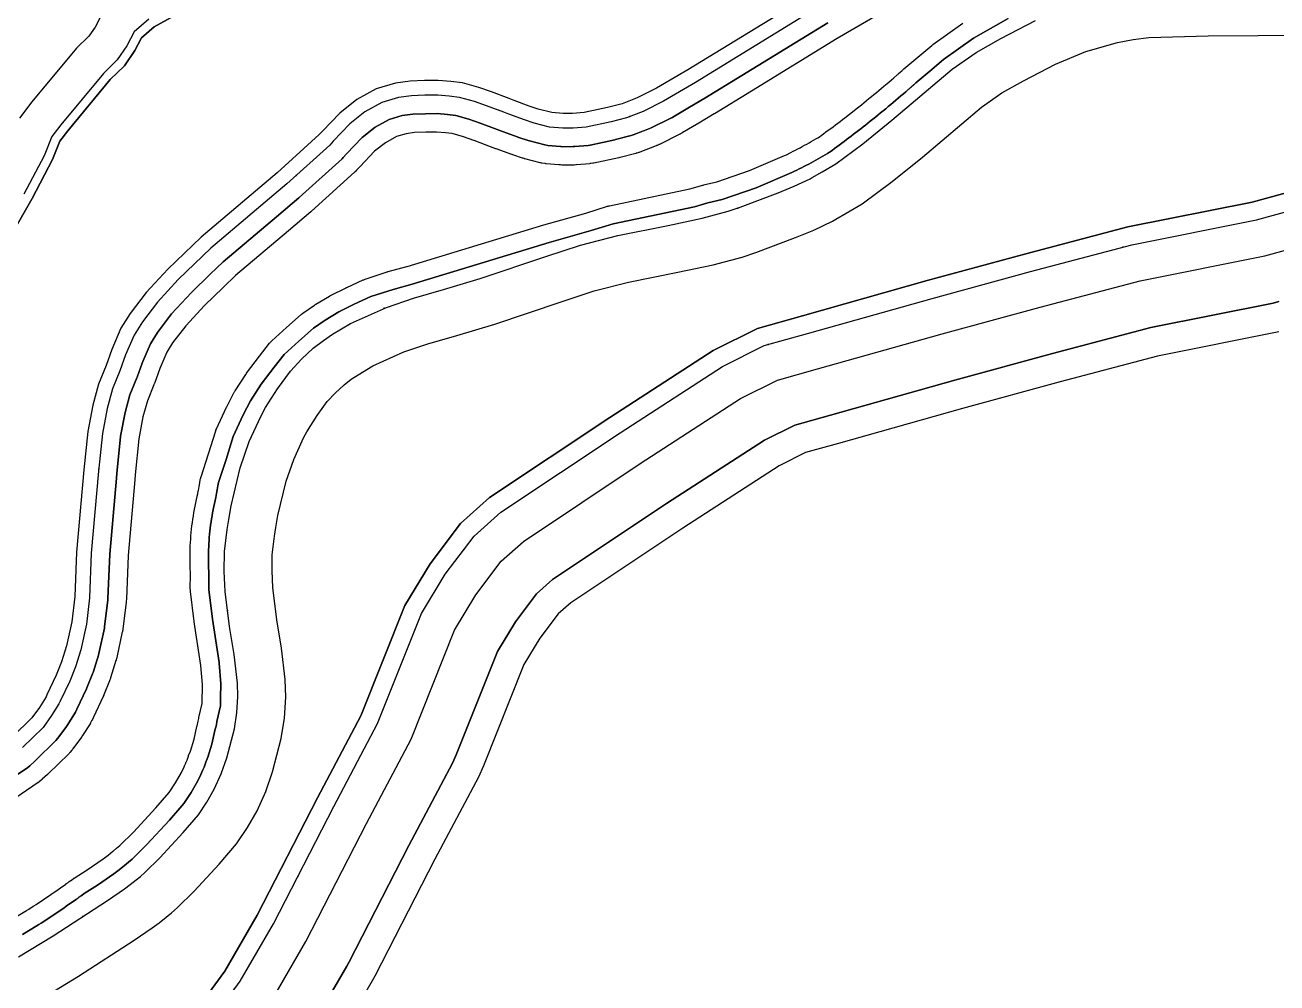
# Model space of a CAD drawing. Header units: inches. Extents: x 87989 to 118156, y 435697 to 451526.
# Drawn here: x 95918.7 to 96258.8, y 442213.4 to 442473.5 of the extents above; entities that cross this region are included whole.
import ezdxf

# ---------------------------------------------------------------- set-up
doc = ezdxf.new("R2010")
doc.units = ezdxf.units.IN
doc.header["$MEASUREMENT"] = 0
for name, color, linetype, true_color in [('As_waterkering_BWK', 7, 'Continuous', 0x7b8981), ('Beschermingszone_BWK', 7, 'Continuous', 0xcf890d), ('Grens_bebouwingsvrije_zone_BWK', 7, 'Continuous', 0x6789ae), ('Kernzone_BWK', 7, 'Continuous', 0xcb89af), ('Referentiepunten_BWK', 7, 'Continuous', 0x178980)]:
    doc.layers.add(name, color=color, linetype=linetype, true_color=true_color)

msp = doc.modelspace()

# ---------------------------------------------------------------- linework, layer by layer
at = {"layer": 'As_waterkering_BWK'}
for points in [[(96134.2242, 442478.3964), (96100.8276, 442457.9369), (96092.1729, 442452.8242), (96086.5925, 442450.0591), (96082.1441, 442448.3377), (96077.8927, 442447.2324), (96071.1869, 442445.815), (96067.6236, 442445.4849), (96064.7675, 442445.4821), (96061.1595, 442445.7929), (96056.9754, 442446.8692), (96054.3883, 442447.7237), (96050.1479, 442449.2695), (96048.7572, 442449.8054), (96044.0765, 442451.5705), (96040.8015, 442452.7024), (96036.7642, 442453.8669), (96033.9571, 442454.2233), (96030.8012, 442454.4672), (96027.3375, 442454.4243), (96023.678, 442454.26), (96020.1345, 442453.8306), (96015.6577, 442452.466), (96011.0414, 442449.9226), (96006.9158, 442446.6541), (96002.4209, 442441.9712), (96001.4593, 442440.923), (95989.8521, 442430.3919), (95969.2069, 442412.9052), (95960.2985, 442404.3831), (95954.6753, 442398.2643), (95950.5639, 442392.902), (95948.3084, 442389.2888), (95946.0128, 442383.949), (95944.4315, 442379.5757), (95942.445, 442374.6764), (95940.9739, 442369.389), (95939.705, 442362.5951), (95938.6543, 442352.3091), (95936.6961, 442330.0964), (95936.2306, 442317.9822), (95936.225, 442317.9195), (95935.3469, 442310.8047), (95933.8484, 442303.8698), (95932.3869, 442299.1943), (95930.837, 442295.3586), (95928.2516, 442289.8518), (95927.8972, 442289.1234), (95925.888, 442285.9576), (95923.5793, 442282.7646), (95917.9914, 442277.3014)], [(95916.8903, 442220.4537), (95926.2981, 442226.1667), (95941.1209, 442235.7919), (95945.6704, 442238.9283), (95947.2775, 442240.0976), (95948.847, 442241.3218), (95950.0379, 442242.3087), (95951.2179, 442243.3393), (95955.2983, 442247.3488), (95961.6881, 442254.2316), (95965.7735, 442259.0081), (95968.101, 442262.4152), (95970.1149, 442265.9984), (95972.0052, 442270.1489), (95973.5033, 442274.4892), (95975.5625, 442282.4017), (95976.2626, 442286.7331), (95976.5214, 442291.1132), (95976.3973, 442294.7528), (95975.4753, 442302.5139), (95974.2462, 442310.1534), (95973.0262, 442319.6327), (95972.7895, 442325.0743), (95972.8787, 442330.512), (95973.5663, 442336.5242), (95974.0129, 442339.2046), (95974.6649, 442342.9317), (95977.157, 442353.2996), (95979.6219, 442360.3858), (95982.7576, 442367.2247), (95984.0579, 442369.6081), (95987.2354, 442374.7246), (95990.7731, 442379.5495), (95993.756, 442382.7712), (95997.0096, 442385.7536), (95999.7411, 442387.8749), (96002.2519, 442389.5262), (96007.1091, 442392.4825), (96016.855, 442396.8425), (96024.1953, 442399.3518), (96032.3706, 442401.7047), (96042.3678, 442404.7029), (96060.2062, 442410.659), (96069.6014, 442413.7742), (96079.7195, 442416.3831), (96093.4691, 442419.0971), (96102.6361, 442421.0169), (96109.7586, 442422.9566), (96112.9496, 442424.0067), (96123.2766, 442427.9045), (96127.6737, 442429.7241), (96131.9971, 442431.7834), (96132.549, 442432.1001), (96135.2913, 442433.6735), (96139.0113, 442435.8089), (96146.3101, 442441.2349), (96154.1919, 442447.6709), (96170.6136, 442461.5087), (96177.1402, 442466.0763), (96183.8034, 442469.8329), (96193.2192, 442474.7343)], [(95952.348, 442475.0971), (95948.3216, 442471.6672), (95946.3432, 442467.8515), (95943.7476, 442464.02), (95939.981, 442460.3833), (95928.379, 442446.3808), (95925.9357, 442443.2189), (95923.8866, 442438.0279), (95918.3969, 442427.5714)], [(95967.3856, 442200.4355), (95977.1752, 442213.797), (95986.1711, 442229.4074), (96002.5753, 442261.2898), (96014.4815, 442283.7794), (96026.3878, 442313.6774), (96032.8701, 442324.393), (96040.6753, 442334.7118), (96047.9514, 442341.1941), (96080.3629, 442362.7577), (96108.1442, 442380.7494), (96119.5213, 442386.4379), (96131.2953, 442389.7452), (96165.162, 442399.2702), (96191.885, 442406.5463), (96219.4017, 442413.8224), (96253.2685, 442420.5692), (96411.7542, 442464.0933)]]:
    msp.add_lwpolyline(points, dxfattribs=at)
at = {"layer": 'Beschermingszone_BWK'}
for points in [[(96185.8301, 442475.25), (96176.4277, 442469.9258), (96168.2598, 442464.1211), (96164.5, 442460.9609), (96160.7402, 442457.8008), (96160.6113, 442457.6875), (96160.4824, 442457.5742), (96160.3535, 442457.4609), (96160.2266, 442457.3477), (96160.0977, 442457.2344), (96159.9688, 442457.1211), (96159.8398, 442457.0078), (96159.7109, 442456.8945), (96159.5801, 442456.7813), (96159.4512, 442456.668), (96159.3223, 442456.5547), (96159.1934, 442456.4453), (96159.0645, 442456.332), (96158.9355, 442456.2188), (96158.8047, 442456.1055), (96158.6758, 442455.9922), (96158, 442455.4063), (96157.3203, 442454.8242), (96156.6406, 442454.2422), (96155.957, 442453.6602), (96155.2754, 442453.082), (96154.5898, 442452.5078), (96153.9023, 442451.9336), (96153.2148, 442451.3594), (96152.5254, 442450.7891), (96151.832, 442450.2227), (96151.1406, 442449.6523), (96150.4434, 442449.0898), (96149.748, 442448.5273), (96149.0508, 442447.9648), (96148.3516, 442447.4063), (96147.6504, 442446.8516), (96147.0137, 442446.3477), (96146.373, 442445.8477), (96145.7344, 442445.3477), (96145.0938, 442444.8516), (96144.4512, 442444.3516), (96143.8066, 442443.8594), (96143.1621, 442443.3672), (96142.5156, 442442.875), (96141.8672, 442442.3867), (96141.2188, 442441.8984), (96140.5703, 442441.4141), (96139.918, 442440.9297), (96139.2656, 442440.4453), (96138.6113, 442439.9688), (96137.957, 442439.4844), (96137.3008, 442439.0117), (96136.6777, 442438.6328), (96136.0508, 442438.2617), (96135.4258, 442437.8945), (96134.7949, 442437.5313), (96134.1621, 442437.168), (96133.5273, 442436.8164), (96132.8906, 442436.4609), (96132.25, 442436.1172), (96131.6094, 442435.7695), (96130.9648, 442435.4336), (96130.3203, 442435.0938), (96129.6719, 442434.7656), (96129.0234, 442434.4336), (96128.3691, 442434.1133), (96127.7168, 442433.793), (96127.0605, 442433.4805), (96117.2891, 442429.3281), (96108.0605, 442426.1094), (96104.1953, 442425.2109), (96100.5566, 442424.1563), (96078.4648, 442419.5234), (96072.5117, 442417.6719), (96061.0684, 442414.4297), (96023.8281, 442403.1211), (96018.668, 442401.7305), (96012.6484, 442399.7461), (96008.1523, 442397.6953), (96003.918, 442395.5781), (96000.2148, 442393.3984), (95997.0391, 442391.1484), (95993.0703, 442387.6406), (95989.1016, 442384.0703), (95986.3887, 442380.5625), (95982.8828, 442375.9336), (95979.9727, 442371.4375), (95977.9883, 442367.6641), (95975.2773, 442361.7773), (95973.293, 442355.5625), (95971.2715, 442349.3125), (95971.0703, 442348.3437), (95970.8848, 442347.3008), (95970.6992, 442346.2578), (95970.5391, 442345.2109), (95970.3379, 442344.3906), (95970.1543, 442343.5625), (95969.9707, 442342.7344), (95969.8066, 442341.9023), (95969.6445, 442341.0703), (95969.502, 442340.2383), (95969.3574, 442339.4023), (95969.2344, 442338.5625), (95969.1113, 442337.7227), (95969.0098, 442336.8828), (95968.9063, 442336.0391), (95968.8242, 442335.1953), (95968.7422, 442334.3555), (95968.6816, 442333.5078), (95968.6211, 442332.6641), (95968.5801, 442331.8203), (95968.5449, 442330.9922), (95968.5293, 442330.1641), (95968.5137, 442329.3398), (95968.5176, 442328.5117), (95968.5215, 442327.6836), (95968.5449, 442326.8555), (95968.5684, 442326.0273), (95968.6113, 442325.1992), (95968.6445, 442324.5781), (95968.5957, 442320.2383), (95969.5879, 442312.168), (95971.4043, 442300.4297), (95971.4414, 442300.1953), (95971.9043, 442294.5742), (95971.8203, 442290.8555), (95971.793, 442289.6094), (95971.7715, 442288.6211), (95970.8184, 442284.3867), (95970.6641, 442283.4336), (95970.2617, 442281.8867), (95969.457, 442278.2383), (95968.332, 442274.6641), (95967.8027, 442273.2969), (95967.3555, 442272.0039), (95966.9941, 442271.2109), (95966.7441, 442270.5625), (95966.4355, 442269.9844), (95965.6523, 442268.2617), (95963.8496, 442265.0547), (95961.7969, 442262.0508), (95957.9551, 442257.5586), (95951.7129, 442250.8359), (95947.8184, 442247.0078), (95946.7969, 442246.1172), (95945.7129, 442245.2188), (95944.2676, 442244.0898), (95942.7793, 442243.0078), (95938.3398, 442239.9492), (95934.7383, 442237.6094), (95934.6582, 442237.5508), (95934.3145, 442237.3047), (95933.9688, 442237.0547), (95933.8809, 442236.9922), (95933.791, 442236.9297), (95933.7012, 442236.8633), (95933.6113, 442236.8008), (95933.5234, 442236.7383), (95933.4336, 442236.6758), (95933.3457, 442236.6094), (95933.2559, 442236.5469), (95933.166, 442236.4844), (95933.0762, 442236.4219), (95932.9863, 442236.3555), (95932.8984, 442236.293), (95932.8086, 442236.2305), (95932.7188, 442236.168), (95932.6309, 442236.1016), (95932.5391, 442236.0391), (95931.873, 442235.5703), (95931.2051, 442235.1016), (95930.5352, 442234.6367), (95929.8633, 442234.1719), (95929.1914, 442233.707), (95928.5176, 442233.25), (95927.8438, 442232.7891), (95927.166, 442232.332), (95926.4902, 442231.8789), (95925.8105, 442231.4258), (95925.1309, 442230.9727), (95924.4473, 442230.5273), (95923.7676, 442230.0781), (95923.082, 442229.6328), (95922.3965, 442229.1914), (95921.7109, 442228.75), (95917.959, 442226.5469)], [(95915.4258, 442230.8555), (95919.0703, 442232.9961), (95919.1113, 442233.0234), (95919.6875, 442233.3945), (95920.3652, 442233.832), (95921.0332, 442234.2656), (95921.7031, 442234.7031), (95922.375, 442235.1445), (95923.041, 442235.5898), (95923.7109, 442236.0352), (95924.373, 442236.4805), (95925.0391, 442236.9297), (95925.7031, 442237.3828), (95926.3672, 442237.832), (95927.0234, 442238.2852), (95927.6836, 442238.7422), (95928.3438, 442239.2031), (95929, 442239.6602), (95929.6621, 442240.1289), (95929.7363, 442240.1797), (95929.8145, 442240.2383), (95929.9297, 442240.3203), (95930.0059, 442240.3711), (95930.0938, 442240.4336), (95930.1992, 442240.5078), (95930.2637, 442240.5547), (95930.3613, 442240.625), (95930.4512, 442240.6875), (95930.6191, 442240.8086), (95930.7188, 442240.8789), (95930.793, 442240.9336), (95930.8867, 442241), (95930.9766, 442241.0625), (95931.0566, 442241.1211), (95931.3965, 442241.3633), (95931.7344, 442241.6055), (95931.8203, 442241.668), (95931.8691, 442241.7031), (95931.9766, 442241.7773), (95932.0156, 442241.8047), (95935.5449, 442244.0938), (95935.5742, 442244.1133), (95939.8906, 442247.0898), (95941.2422, 442248.0742), (95941.2754, 442248.0977), (95942.5664, 442249.1055), (95942.5938, 442249.1289), (95943.5566, 442249.9258), (95944.418, 442250.6797), (95948.125, 442254.3203), (95954.2207, 442260.8867), (95957.8223, 442265.0977), (95959.5977, 442267.6953), (95961.1895, 442270.5273), (95961.8867, 442272.0586), (95961.918, 442272.125), (95961.9863, 442272.2656), (95962.0215, 442272.332), (95962.1895, 442272.6484), (95962.332, 442273.0156), (95962.3574, 442273.0781), (95962.416, 442273.2188), (95962.4453, 442273.2852), (95962.707, 442273.8594), (95963.0762, 442274.9297), (95963.0918, 442274.9727), (95963.123, 442275.0586), (95963.1406, 442275.1016), (95963.6113, 442276.3203), (95964.6211, 442279.5273), (95965.3809, 442282.9648), (95965.3906, 442283.0117), (95965.4121, 442283.1016), (95965.4238, 442283.1484), (95965.7656, 442284.4648), (95965.8828, 442285.1836), (95965.8965, 442285.2617), (95965.9258, 442285.418), (95965.9414, 442285.4844), (95966.7832, 442289.2305), (95966.8984, 442294.4258), (95966.4727, 442299.6094), (95964.6465, 442311.4063), (95964.6406, 442311.4453), (95964.6289, 442311.5273), (95964.625, 442311.5586), (95963.6328, 442319.6289), (95963.6191, 442319.7813), (95963.5996, 442320.1289), (95963.5957, 442320.2812), (95963.6426, 442324.4766), (95963.6191, 442324.9375), (95963.5742, 442325.793), (95963.5703, 442325.8555), (95963.5469, 442326.7109), (95963.5234, 442327.5703), (95963.5215, 442327.625), (95963.5176, 442328.4883), (95963.5137, 442329.3516), (95963.5137, 442329.4023), (95963.5293, 442330.2617), (95963.5469, 442331.1211), (95963.5488, 442331.1758), (95963.5859, 442332.0469), (95963.6289, 442332.9375), (95963.6309, 442332.9883), (95963.6953, 442333.8711), (95963.7578, 442334.7461), (95963.7637, 442334.8047), (95963.8477, 442335.6797), (95963.9336, 442336.5586), (95963.9414, 442336.6172), (95964.0469, 442337.4883), (95964.1543, 442338.3711), (95964.1602, 442338.418), (95964.2871, 442339.2891), (95964.416, 442340.1563), (95964.4238, 442340.2148), (95964.5723, 442341.082), (95964.7207, 442341.9453), (95964.7324, 442342.0039), (95964.9004, 442342.8672), (95965.0703, 442343.7305), (95965.082, 442343.7891), (95965.2734, 442344.6445), (95965.4629, 442345.5), (95965.4766, 442345.5586), (95965.6309, 442346.1875), (95965.7559, 442347.0078), (95965.7617, 442347.0391), (95965.7715, 442347.1055), (95965.7773, 442347.1367), (95965.9629, 442348.1758), (95966.1484, 442349.2188), (95966.1543, 442349.2539), (95966.1699, 442349.3281), (95966.1738, 442349.3516), (95966.375, 442350.3242), (95966.4063, 442350.457), (95966.4766, 442350.7266), (95966.5137, 442350.8516), (95968.5332, 442357.0898), (95970.5137, 442363.3008), (95970.5273, 442363.3438), (95970.5645, 442363.4453), (95970.6758, 442363.7305), (95970.6973, 442363.7813), (95970.7363, 442363.8711), (95973.4473, 442369.7578), (95973.4766, 442369.8164), (95973.5352, 442369.9375), (95973.5645, 442369.9961), (95975.5488, 442373.7656), (95975.5996, 442373.8555), (95975.7168, 442374.0586), (95975.7754, 442374.1523), (95978.6855, 442378.6484), (95978.707, 442378.6797), (95978.7383, 442378.7266), (95978.8438, 442378.8789), (95978.8984, 442378.9531), (95982.4199, 442383.6055), (95985.1465, 442387.1289), (95985.1777, 442387.168), (95985.2402, 442387.2461), (95985.3066, 442387.3242), (95985.3887, 442387.4141), (95985.6309, 442387.6641), (95985.6621, 442387.6953), (95985.7559, 442387.7852), (95989.7422, 442391.375), (95993.7324, 442394.8984), (95993.832, 442394.9805), (95994.041, 442395.1484), (95994.0723, 442395.1719), (95994.1484, 442395.2266), (95997.3242, 442397.4766), (95997.3809, 442397.5156), (95997.4102, 442397.5352), (95997.5859, 442397.6484), (95997.6758, 442397.7031), (96001.3887, 442399.8945), (96001.4551, 442399.9297), (96001.6055, 442400.0117), (96001.6816, 442400.0508), (96005.9219, 442402.1719), (96005.9551, 442402.1875), (96006.0371, 442402.2266), (96006.0781, 442402.2461), (96010.5762, 442404.2969), (96010.6563, 442404.332), (96010.7012, 442404.3477), (96010.9551, 442404.4492), (96011.0742, 442404.4922), (96017.1035, 442406.4805), (96017.1699, 442406.5), (96017.3027, 442406.5391), (96017.3691, 442406.5586), (96022.4316, 442407.9219), (96022.4707, 442407.9336), (96059.6387, 442419.2227), (96059.6836, 442419.2344), (96071.0879, 442422.4648), (96076.9785, 442424.2969), (96077.084, 442424.3281), (96077.3242, 442424.3906), (96077.4395, 442424.418), (96099.3438, 442429.0078), (96102.7988, 442430.0156), (96102.8574, 442430.0313), (96102.998, 442430.0664), (96103.0645, 442430.082), (96106.668, 442430.918), (96115.4863, 442433.9961), (96125.0059, 442438.0391), (96125.5391, 442438.293), (96126.7852, 442438.9062), (96127.4063, 442439.2227), (96128.0293, 442439.5391), (96128.6426, 442439.8594), (96129.2598, 442440.1836), (96129.877, 442440.5156), (96130.4883, 442440.8477), (96131.0957, 442441.1836), (96131.7012, 442441.5234), (96132.3066, 442441.8672), (96132.9082, 442442.2148), (96133.5117, 442442.5703), (96134.1113, 442442.9219), (96134.5313, 442443.1797), (96135.0098, 442443.5234), (96135.6543, 442444), (96136.3008, 442444.4727), (96136.9395, 442444.9453), (96137.582, 442445.4219), (96138.2207, 442445.9023), (96138.8594, 442446.3789), (96139.4941, 442446.8594), (96140.1328, 442447.3438), (96140.7695, 442447.832), (96141.4004, 442448.3164), (96142.6641, 442449.293), (96143.9238, 442450.2773), (96144.5488, 442450.7734), (96145.2344, 442451.3164), (96145.9219, 442451.8672), (96146.6113, 442452.418), (96147.2969, 442452.9766), (96147.9824, 442453.5313), (96148.6621, 442454.0859), (96149.3418, 442454.6445), (96150.0215, 442455.2109), (96150.7012, 442455.7734), (96151.375, 442456.3359), (96152.0508, 442456.9063), (96153.3965, 442458.043), (96154.0645, 442458.6172), (96154.7344, 442459.1914), (96155.5254, 442459.8789), (96155.6563, 442459.9922), (96155.7852, 442460.1055), (96155.9141, 442460.2188), (96156.0371, 442460.3242), (96156.9238, 442461.1016), (96157.0527, 442461.2148), (96157.1797, 442461.3281), (96157.3027, 442461.4375), (96157.459, 442461.5742), (96157.5, 442461.6094), (96161.2832, 442464.7891), (96165.043, 442467.9492), (96165.1211, 442468.0117), (96165.2852, 442468.1367), (96165.3633, 442468.1953), (96173.5293, 442474.0039)], [(95997.1031, 442202.3131), (96006.0989, 442217.9235), (96006.6227, 442218.8846), (96022.9653, 442250.6473), (96034.8086, 442273.018), (96035.8495, 442275.27), (96047.0519, 442303.4004), (96051.9325, 442311.4684), (96057.6586, 442319.0384), (96062.0409, 442322.9427), (96092.9846, 442343.5298), (96119.5736, 442360.7493), (96127.849, 442364.887), (96137.5188, 442367.6032), (96171.2968, 442377.1037), (96197.846, 442384.3324), (96224.5934, 442391.4047), (96257.7622, 442398.0125), (96259.3593, 442398.3904)], [(96259.3252, 442390.1667), (96226.3992, 442383.6072), (96199.9194, 442376.6058), (96173.4308, 442369.3931), (96139.6836, 442359.9017), (96130.7456, 442357.391), (96123.549, 442353.7927), (96097.3748, 442336.8418), (96066.9416, 442316.5944), (96063.5658, 442313.5868), (96058.5629, 442306.9729), (96054.2394, 442299.8259), (96043.2818, 442272.3102), (96041.879, 442269.2749), (96030.0575, 442246.9455), (96013.7363, 442215.2244), (96013.0304, 442213.9291), (96004.0345, 442198.3187)]]:
    msp.add_lwpolyline(points, dxfattribs=at)
for points in [[(96150.1074, 442476.0898, 0), (96139.3574, 442469.8125, 0), (96116.0703, 442455.5469, 0), (96106, 442449.3789, 0), (96105.9648, 442449.3594, 0), (96101.7422, 442446.8633, 0), (96097.2598, 442444.2148, 0), (96097.2285, 442444.1953, 0), (96097.1406, 442444.1445, 0), (96097.0996, 442444.125, 0), (96096.7773, 442443.9492, 0), (96096.7363, 442443.9258, 0), (96096.6543, 442443.8828, 0), (96096.6133, 442443.8633, 0), (96091.0293, 442441.0977, 0), (96090.9805, 442441.0742, 0), (96090.8789, 442441.0273, 0), (96090.8262, 442441.0039, 0), (96090.4102, 442440.8203, 0), (96090.3594, 442440.7969, 0), (96090.2539, 442440.7539, 0), (96090.2012, 442440.7344, 0), (96085.7539, 442439.0117, 0), (96085.6855, 442438.9883, 0), (96085.5508, 442438.9375, 0), (96085.5195, 442438.9297, 0), (96085.4824, 442438.9141, 0), (96084.9355, 442438.7383, 0), (96084.8672, 442438.7188, 0), (96084.7305, 442438.6797, 0), (96084.6699, 442438.6602, 0), (96080.3809, 442437.5469, 0), (96080.3262, 442437.5352, 0), (96080.0449, 442437.4688, 0), (96079.9883, 442437.4531, 0), (96073.2402, 442436.0273, 0), (96073.1836, 442436.0156, 0), (96073.041, 442435.9922, 0), (96072.9707, 442435.9805, 0), (96072.3965, 442435.8945, 0), (96072.3379, 442435.8828, 0), (96072.1816, 442435.8672, 0), (96072.1094, 442435.8594, 0), (96068.5469, 442435.5273, 0), (96068.4883, 442435.5234, 0), (96068.3691, 442435.5156, 0), (96068.3184, 442435.5117, 0), (96067.8613, 442435.4922, 0), (96067.8047, 442435.4883, 0), (96067.6914, 442435.4844, 0), (96067.6328, 442435.4844, 0), (96064.7754, 442435.4805, 0), (96064.7227, 442435.4844, 0), (96064.6152, 442435.4844, 0), (96064.5605, 442435.4883, 0), (96064.127, 442435.5039, 0), (96064.0723, 442435.5078, 0), (96063.9609, 442435.5156, 0), (96063.9082, 442435.5195, 0), (96063.7012, 442435.5352, 0), (96060.3008, 442435.8281, 0), (96060.1992, 442435.8398, 0), (96059.9883, 442435.8672, 0), (96059.8906, 442435.8828, 0), (96059.0742, 442436.0234, 0), (96059.0059, 442436.0352, 0), (96058.9727, 442436.043, 0), (96058.7695, 442436.0859, 0), (96058.668, 442436.1094, 0), (96054.4844, 442437.1836, 0), (96054.4512, 442437.1914, 0), (96054.3613, 442437.2188, 0), (96054.3203, 442437.2305, 0), (96053.998, 442437.3242, 0), (96053.959, 442437.3359, 0), (96053.8789, 442437.3594, 0), (96053.8398, 442437.375, 0), (96051.2344, 442438.2344, 0), (96051.207, 442438.2422, 0), (96051.0176, 442438.3086, 0), (96050.9805, 442438.3203, 0), (96046.6582, 442439.8984, 0), (96046.6172, 442439.9141, 0), (96045.1953, 442440.4609, 0), (96040.6953, 442442.1602, 0), (96040.6621, 442442.1719, 0), (96037.7813, 442443.1641, 0), (96034.7363, 442444.043, 0), (96032.9395, 442444.2734, 0), (96030.4766, 442444.4609, 0), (96027.6445, 442444.4297, 0), (96027.6055, 442444.4258, 0), (96024.5059, 442444.2852, 0), (96022.209, 442444.0078, 0), (96019.5703, 442443.2031, 0), (96016.5977, 442441.5664, 0), (96013.6602, 442439.2383, 0), (96009.7148, 442435.1289, 0), (96008.8281, 442434.1641, 0), (96008.7891, 442434.1211, 0), (96008.709, 442434.0391, 0), (96008.6719, 442434, 0), (96008.3438, 442433.6758, 0), (96008.3027, 442433.6328, 0), (96008.2207, 442433.5547, 0), (96008.1777, 442433.5156, 0), (95996.5547, 442422.9727, 0), (95996.5234, 442422.9453, 0), (95996.3633, 442422.8047, 0), (95996.332, 442422.7734, 0), (95990.2754, 442417.6445, 0), (95975.9004, 442405.4688, 0), (95972.4766, 442402.1953, 0), (95967.4434, 442397.3789, 0), (95962.3398, 442391.8242, 0), (95958.793, 442387.1992, 0), (95957.1953, 442384.6406, 0), (95955.3164, 442380.2695, 0), (95953.8281, 442376.1523, 0), (95953.8105, 442376.1094, 0), (95953.7246, 442375.8828, 0), (95953.707, 442375.8398, 0), (95951.9258, 442371.4453, 0), (95950.7246, 442367.125, 0), (95949.6113, 442361.168, 0), (95948.6094, 442351.3633, 0), (95948.4883, 442349.9883, 0), (95946.6797, 442329.4648, 0), (95946.2227, 442317.5977, 0), (95946.2207, 442317.5625, 0), (95946.2188, 442317.4922, 0), (95946.2168, 442317.4609, 0), (95946.1973, 442317.1758, 0), (95946.1934, 442317.1289, 0), (95946.1855, 442317.0352, 0), (95946.1816, 442316.9844, 0), (95946.1582, 442316.7617, 0), (95946.1523, 442316.7188, 0), (95945.2695, 442309.5703, 0), (95945.2637, 442309.5234, 0), (95945.248, 442309.4141, 0), (95945.2383, 442309.3594, 0), (95945.1641, 442308.9141, 0), (95945.1543, 442308.8594, 0), (95945.1309, 442308.7422, 0), (95945.1211, 442308.6914, 0), (95943.623, 442301.7578, 0), (95943.6094, 442301.7031, 0), (95943.584, 442301.5938, 0), (95943.5703, 442301.5391, 0), (95943.4551, 442301.0977, 0), (95943.4414, 442301.0508, 0), (95943.4102, 442300.9414, 0), (95943.3926, 442300.8867, 0), (95941.9316, 442296.2109, 0), (95941.916, 442296.1641, 0), (95941.8828, 442296.0625, 0), (95941.8672, 442296.0195, 0), (95941.7305, 442295.6367, 0), (95941.7129, 442295.5898, 0), (95941.6777, 442295.4961, 0), (95941.6582, 442295.4492, 0), (95940.1094, 442291.6133, 0), (95940.0977, 442291.5859, 0), (95940.0684, 442291.5195, 0), (95940.0566, 442291.4844, 0), (95939.9453, 442291.2344, 0), (95939.9316, 442291.2031, 0), (95939.9043, 442291.1406, 0), (95939.8887, 442291.1094, 0), (95937.2813, 442285.5547, 0), (95937.2676, 442285.5234, 0), (95936.8867, 442284.7422, 0), (95936.8574, 442284.6875, 0), (95936.793, 442284.5625, 0), (95936.7598, 442284.5, 0), (95936.4844, 442284.0078, 0), (95936.4668, 442283.9766, 0), (95936.4492, 442283.9453, 0), (95936.377, 442283.8242, 0), (95936.3398, 442283.7656, 0), (95934.332, 442280.5977, 0), (95934.3105, 442280.5664, 0), (95934.2695, 442280.5039, 0), (95934.252, 442280.4805, 0), (95934.0781, 442280.2227, 0), (95934.0566, 442280.1914, 0), (95934.0137, 442280.1289, 0), (95933.9922, 442280.0977, 0), (95931.6836, 442276.9063, 0), (95931.6406, 442276.8477, 0), (95931.6191, 442276.8203, 0), (95931.4863, 442276.6523, 0), (95931.418, 442276.5703, 0), (95930.8555, 442275.918, 0), (95930.791, 442275.8438, 0), (95930.6445, 442275.6914, 0), (95930.5801, 442275.625, 0), (95924.9668, 442270.1367, 0), (95924.9375, 442270.1094, 0), (95924.7852, 442269.9648, 0), (95924.7559, 442269.9375, 0), (95923.3613, 442268.6602, 0), (95923.3223, 442268.625, 0), (95923.293, 442268.6016, 0), (95923.1543, 442268.4844, 0), (95923.084, 442268.4258, 0), (95922.5156, 442267.9766, 0), (95922.4883, 442267.957, 0), (95922.4453, 442267.9219, 0), (95922.2988, 442267.8164, 0), (95922.2246, 442267.7617, 0), (95911.4668, 442260.4688, 0)], [(95908.6426, 442264.5938, 0), (95919.418, 442271.9023, 0), (95919.9863, 442272.3516, 0), (95921.3652, 442273.6133, 0), (95921.4863, 442273.7266, 0), (95927.0742, 442279.1875, 0), (95927.6309, 442279.8359, 0), (95929.9395, 442283.0273, 0), (95930.1094, 442283.2773, 0), (95932.1191, 442286.4453, 0), (95932.3926, 442286.9375, 0), (95932.7637, 442287.6953, 0), (95935.3633, 442293.2344, 0), (95935.4727, 442293.4844, 0), (95937.0234, 442297.3203, 0), (95937.1602, 442297.7031, 0), (95938.6211, 442302.3789, 0), (95938.7363, 442302.8125, 0), (95940.2344, 442309.75, 0), (95940.3086, 442310.1914, 0), (95941.1875, 442317.3086, 0), (95941.207, 442317.5078, 0), (95941.2266, 442317.7891, 0), (95941.6875, 442329.7812, 0), (95943.5078, 442350.4297, 0), (95943.6328, 442351.8359, 0), (95944.6367, 442361.668, 0), (95944.6582, 442361.8789, 0), (95945.8496, 442368.2578, 0), (95947.1973, 442373.0898, 0), (95949.0645, 442377.6953, 0), (95949.1328, 442377.875, 0), (95950.5039, 442381.6641, 0), (95950.6641, 442382.1094, 0), (95952.752, 442386.9648, 0), (95954.6777, 442390.0508, 0), (95958.5078, 442395.043, 0), (95963.8711, 442400.8828, 0), (95969.0215, 442405.8086, 0), (95972.5547, 442409.1875, 0), (95987.0449, 442421.4609, 0), (95993.084, 442426.5781, 0), (95993.2109, 442426.6875, 0), (96004.8184, 442437.2188, 0), (96005.1445, 442437.543, 0), (96006.0684, 442438.5508, 0), (96010.2871, 442442.9453, 0), (96013.8203, 442445.7461, 0), (96017.6133, 442447.8359, 0), (96021.1719, 442448.918, 0), (96024.0918, 442449.2734, 0), (96027.4824, 442449.4258, 0), (96030.6387, 442449.4648, 0), (96033.4473, 442449.2461, 0), (96035.75, 442448.957, 0), (96039.293, 442447.9336, 0), (96042.377, 442446.8672, 0), (96046.9766, 442445.1328, 0), (96048.3926, 442444.5898, 0), (96052.6758, 442443.0273, 0), (96052.8203, 442442.9766, 0), (96055.4082, 442442.1211, 0), (96055.7305, 442442.0273, 0), (96059.9141, 442440.9492, 0), (96060.7305, 442440.8125, 0), (96064.1309, 442440.5195, 0), (96064.3379, 442440.5, 0), (96064.7715, 442440.4805, 0), (96067.6289, 442440.4844, 0), (96068.084, 442440.5078, 0), (96071.6484, 442440.8359, 0), (96072.2207, 442440.9219, 0), (96078.9258, 442442.3398, 0), (96079.1504, 442442.3945, 0), (96083.4023, 442443.5, 0), (96083.9492, 442443.6758, 0), (96088.3965, 442445.3945, 0), (96088.8125, 442445.5781, 0), (96094.1621, 442448.2305, 0), (96094.3926, 442448.3438, 0), (96094.7168, 442448.5195, 0), (96099.1992, 442451.168, 0), (96103.4043, 442453.6523, 0), (96113.459, 442459.8125, 0), (96136.791, 442474.1055, 0)]]:
    msp.add_polyline3d(points, dxfattribs=at)
at = {"layer": 'Grens_bebouwingsvrije_zone_BWK'}
for points in [[(96132.1707, 442481.8293), (96098.7654, 442461.3646), (96090.2651, 442456.343), (96084.9794, 442453.724), (96080.915, 442452.1512), (96076.9754, 442451.1269), (96070.5868, 442449.7765), (96067.4367, 442449.4847), (96064.9375, 442449.4823), (96061.834, 442449.7496), (96058.1022, 442450.7096), (96055.7008, 442451.5027), (96051.5522, 442453.015), (96050.1822, 442453.543), (96045.4358, 442455.3329), (96042.0098, 442456.517), (96037.5752, 442457.7961), (96034.3633, 442458.2039), (96030.9308, 442458.4692), (96027.223, 442458.4232), (96023.3473, 442458.2491), (96019.3044, 442457.7593), (96014.0926, 442456.1706), (96008.819, 442453.265), (96004.2185, 442449.6204), (95999.5038, 442444.7085), (95998.6357, 442443.7621), (95987.2148, 442433.4001), (95966.5293, 442415.8793), (95957.4404, 442407.1845), (95951.6095, 442400.8396), (95947.2726, 442395.1832), (95944.7539, 442391.1485), (95942.2914, 442385.4203), (95940.6959, 442381.0078), (95938.6525, 442375.9682), (95937.0737, 442370.2939), (95935.7426, 442363.1665), (95934.6722, 442352.688), (95932.7029, 442330.349), (95932.2386, 442318.2686), (95931.3991, 442311.4734), (95929.9768, 442304.891), (95928.6174, 442300.5426), (95927.1694, 442296.9591), (95924.6426, 442291.5768), (95924.3991, 442291.0763), (95922.5756, 442288.2033), (95920.5383, 442285.3856), (95915.2428, 442280.2083)], [(95940.3458, 442478.0094), (95937.7353, 442472.9749), (95936.0524, 442470.4906), (95932.6353, 442467.1913), (95920.5702, 442452.63), (95917.1551, 442448.2105)], [(95923.4417, 442209.2229), (95933.2135, 442215.1568), (95948.3515, 442224.9868), (95953.1852, 442228.3191), (95955.1015, 442229.7134), (95956.994, 442231.1895), (95958.4626, 442232.4066), (95960.057, 442233.799), (95964.6226, 442238.2853), (95971.3954, 442245.5807), (95976.1105, 442251.0934), (95979.1556, 442255.5509), (95981.7174, 442260.109), (95984.0921, 442265.3231), (95985.9568, 442270.7256), (95988.298, 442279.7215), (95989.2012, 442285.309), (95989.5344, 442290.951), (95989.3711, 442295.7428), (95988.3529, 442304.3139), (95987.1137, 442312.0161), (95985.9901, 442320.747), (95985.7941, 442325.2503), (95985.8666, 442329.6648), (95986.4443, 442334.7163), (95986.8275, 442337.0162), (95987.4002, 442340.2899), (95989.6467, 442349.636), (95991.697, 442355.5302), (95994.3862, 442361.3955), (95995.2947, 442363.0607), (95998.0151, 442367.4412), (96000.8173, 442371.263), (96002.9331, 442373.5482), (96005.4025, 442375.8117), (96007.3114, 442377.2941), (96009.2052, 442378.5397), (96013.1669, 442380.951), (96021.6219, 442384.7335), (96028.098, 442386.9474), (96036.0357, 442389.2319), (96046.2945, 442392.3085), (96064.3105, 442398.3239), (96073.2742, 442401.296), (96082.6035, 442403.7015), (96096.0603, 442406.3577), (96105.6792, 442408.3722), (96113.5009, 442410.5024), (96117.2786, 442411.7455), (96128.0584, 442415.8141), (96132.9579, 442417.8416), (96138.0359, 442420.2604), (96139.0186, 442420.8242), (96141.761, 442422.3977), (96146.1502, 442424.9173), (96154.3033, 442430.9784), (96162.492, 442437.665), (96178.545, 442451.192), (96184.0759, 442455.0628), (96189.9986, 442458.402), (96198.7002, 442462.9316), (96206.8843, 442466.2914), (96215.4748, 442468.779), (96219.7235, 442469.5878), (96224.0081, 442470.1275), (96240.18, 442470.6213), (96280.7815, 442470.8697)], [(95985.5658, 442208.329), (95994.9542, 442224.6206), (96011.4405, 442256.6626), (96023.5721, 442279.5779), (96035.3722, 442309.2091), (96041.1581, 442318.7736), (96048.0593, 442327.8973), (96054.0773, 442333.2587), (96085.8506, 442354.3977), (96113.1135, 442372.0537), (96123.1421, 442377.068), (96134.0012, 442380.1183), (96167.8294, 442389.6325), (96194.4768, 442396.8879), (96221.659, 442404.0755), (96255.5724, 442410.8317), (96414.5777, 442454.4985)]]:
    msp.add_lwpolyline(points, dxfattribs=at)
at = {"layer": 'Kernzone_BWK'}
for points in [[(95913.7207, 442414.3494), (95920.5897, 442426.3694), (95926.163, 442436.985), (95928.1312, 442441.9712), (95930.3312, 442444.8188), (95941.8174, 442458.681), (95945.6719, 442462.4025), (95948.4949, 442466.5712), (95950.3158, 442470.0814), (95953.774, 442473.0276), (95959.2152, 442476.0079)], [(95959.2152, 442476.0079), (95953.774, 442473.0276), (95950.3158, 442470.0814), (95948.4949, 442466.5712), (95945.6719, 442462.4025), (95941.8174, 442458.681), (95930.3312, 442444.8188), (95928.1312, 442441.9712), (95926.163, 442436.985), (95920.5897, 442426.3694), (95913.7207, 442414.3494)], [(95917.9609, 442226.5469), (95921.7109, 442228.75), (95922.3984, 442229.1914), (95923.082, 442229.6328), (95923.7656, 442230.0781), (95924.4492, 442230.5273), (95925.1328, 442230.9727), (95925.8086, 442231.4258), (95926.4883, 442231.8789), (95927.1641, 442232.332), (95927.8438, 442232.7891), (95928.5195, 442233.25), (95929.1914, 442233.707), (95929.8633, 442234.1719), (95930.5352, 442234.6367), (95931.2031, 442235.1016), (95931.875, 442235.5703), (95932.5391, 442236.0391), (95932.6289, 442236.1016), (95932.7188, 442236.168), (95932.8086, 442236.2305), (95932.8984, 442236.293), (95932.9883, 442236.3555), (95933.0781, 442236.4219), (95933.1641, 442236.4844), (95933.2539, 442236.5469), (95933.3438, 442236.6094), (95933.4336, 442236.6758), (95933.5234, 442236.7383), (95933.6133, 442236.8008), (95933.7031, 442236.8633), (95933.7891, 442236.9297), (95933.8789, 442236.9922), (95933.9688, 442237.0547), (95934.3164, 442237.3047), (95934.6602, 442237.5508), (95934.7383, 442237.6094), (95938.3398, 442239.9492), (95942.7813, 442243.0078), (95944.2695, 442244.0898), (95945.7148, 442245.2188), (95946.7969, 442246.1172), (95947.8164, 442247.0078), (95951.7109, 442250.8359), (95957.9531, 442257.5586), (95961.7969, 442262.0508), (95963.8477, 442265.0547), (95965.6523, 442268.2617), (95966.4375, 442269.9844), (95966.7422, 442270.5625), (95966.9961, 442271.2109), (95967.3555, 442272.0039), (95967.8008, 442273.2969), (95968.332, 442274.6641), (95969.457, 442278.2383), (95970.2617, 442281.8867), (95970.6641, 442283.4336), (95970.8203, 442284.3867), (95971.7695, 442288.6211), (95971.793, 442289.6094), (95971.8203, 442290.8555), (95971.9023, 442294.5742), (95971.4414, 442300.1953), (95971.4023, 442300.4297), (95969.5898, 442312.168), (95968.5977, 442320.2383), (95968.6445, 442324.5781), (95968.6133, 442325.1992), (95968.5664, 442326.0273), (95968.5469, 442326.8555), (95968.5195, 442327.6836), (95968.5156, 442328.5117), (95968.5117, 442329.3398), (95968.5273, 442330.1641), (95968.5469, 442330.9922), (95968.5781, 442331.8203), (95968.6211, 442332.6641), (95968.6836, 442333.5078), (95968.7422, 442334.3555), (95968.8242, 442335.1953), (95968.9063, 442336.0391), (95969.0117, 442336.8828), (95969.1133, 442337.7227), (95969.2344, 442338.5625), (95969.3594, 442339.4023), (95969.5, 442340.2383), (95969.6445, 442341.0703), (95969.8086, 442341.9023), (95969.9688, 442342.7344), (95970.1523, 442343.5625), (95970.3359, 442344.3906), (95970.5391, 442345.2109), (95970.6992, 442346.2578), (95970.8867, 442347.3008), (95971.0703, 442348.3437), (95971.2695, 442349.3125), (95973.293, 442355.5625), (95975.2773, 442361.7773), (95977.9883, 442367.6641), (95979.9727, 442371.4375), (95982.8828, 442375.9336), (95986.3906, 442380.5625), (95989.1016, 442384.0703), (95993.0703, 442387.6406), (95997.0391, 442391.1484), (96000.2148, 442393.3984), (96003.918, 442395.5781), (96008.1523, 442397.6953), (96012.6484, 442399.7461), (96018.668, 442401.7305), (96023.8281, 442403.1211), (96061.0664, 442414.4297), (96072.5117, 442417.6719), (96078.4648, 442419.5234), (96100.5586, 442424.1563), (96104.1953, 442425.2109), (96108.0586, 442426.1094), (96117.2891, 442429.3281), (96127.0586, 442433.4805), (96127.7188, 442433.793), (96128.3711, 442434.1133), (96129.0234, 442434.4336), (96129.6719, 442434.7656), (96130.3203, 442435.0938), (96130.9648, 442435.4336), (96131.6094, 442435.7695), (96132.25, 442436.1172), (96132.8906, 442436.4609), (96133.5273, 442436.8164), (96134.1602, 442437.168), (96134.793, 442437.5313), (96135.4258, 442437.8945), (96136.0508, 442438.2617), (96136.6797, 442438.6328), (96137.3008, 442439.0117), (96137.957, 442439.4844), (96138.6094, 442439.9688), (96139.2656, 442440.4453), (96139.918, 442440.9297), (96140.5703, 442441.4141), (96141.2188, 442441.8984), (96141.8672, 442442.3867), (96142.5156, 442442.875), (96143.1602, 442443.3672), (96143.8086, 442443.8594), (96144.4492, 442444.3516), (96145.0938, 442444.8516), (96145.7344, 442445.3477), (96146.375, 442445.8477), (96147.0117, 442446.3477), (96147.6484, 442446.8516), (96148.3516, 442447.4063), (96149.0508, 442447.9648), (96149.75, 442448.5273), (96150.4453, 442449.0898), (96151.1406, 442449.6523), (96151.832, 442450.2227), (96152.5234, 442450.7891), (96153.2148, 442451.3594), (96153.9023, 442451.9336), (96154.5898, 442452.5078), (96155.2734, 442453.082), (96155.957, 442453.6602), (96156.6406, 442454.2422), (96157.3203, 442454.8242), (96158, 442455.4063), (96158.6758, 442455.9922), (96158.8047, 442456.1055), (96158.9336, 442456.2188), (96159.0625, 442456.332), (96159.1953, 442456.4453), (96159.3242, 442456.5547), (96159.4531, 442456.668), (96159.582, 442456.7813), (96159.7109, 442456.8945), (96159.8398, 442457.0078), (96159.9688, 442457.1211), (96160.0977, 442457.2344), (96160.2266, 442457.3477), (96160.3555, 442457.4609), (96160.4844, 442457.5742), (96160.6133, 442457.6875), (96160.7383, 442457.8008), (96164.5, 442460.9609), (96168.2617, 442464.1211), (96176.4258, 442469.9258), (96185.8281, 442475.25)], [(96136.7891, 442474.1055), (96113.4609, 442459.8125), (96103.4063, 442453.6523), (96099.1992, 442451.168), (96094.7148, 442448.5195), (96094.3945, 442448.3438), (96094.1641, 442448.2305), (96088.8125, 442445.5781), (96088.3984, 442445.3945), (96083.9492, 442443.6758), (96083.4023, 442443.5), (96079.1523, 442442.3945), (96078.9258, 442442.3398), (96072.2227, 442440.9219), (96071.6484, 442440.8359), (96068.0859, 442440.5078), (96067.6289, 442440.4844), (96064.7734, 442440.4805), (96064.3398, 442440.5), (96064.1328, 442440.5195), (96060.7305, 442440.8125), (96059.9141, 442440.9492), (96055.7305, 442442.0273), (96055.4063, 442442.1211), (96052.8203, 442442.9766), (96052.6758, 442443.0273), (96048.3945, 442444.5898), (96046.9766, 442445.1328), (96042.3789, 442446.8672), (96039.293, 442447.9336), (96035.75, 442448.957), (96033.4492, 442449.2461), (96030.6406, 442449.4648), (96027.4805, 442449.4258), (96024.0898, 442449.2734), (96021.1719, 442448.918), (96017.6133, 442447.8359), (96013.8203, 442445.7461), (96010.2891, 442442.9453), (96006.0703, 442438.5508), (96005.1445, 442437.543), (96004.8203, 442437.2188), (95993.2109, 442426.6875), (95993.082, 442426.5781), (95987.043, 442421.4609), (95972.5547, 442409.1875), (95969.0195, 442405.8086), (95963.8711, 442400.8828), (95958.5078, 442395.043), (95954.6797, 442390.0508), (95952.75, 442386.9648), (95950.6641, 442382.1094), (95950.5039, 442381.6641), (95949.1328, 442377.875), (95949.0664, 442377.6953), (95947.1953, 442373.0898), (95945.8477, 442368.2578), (95944.6563, 442361.8789), (95944.6367, 442361.668), (95943.6328, 442351.8359), (95943.5078, 442350.4297), (95941.6875, 442329.7812), (95941.2266, 442317.7891), (95941.207, 442317.5078), (95941.1875, 442317.3086), (95940.3086, 442310.1914), (95940.2344, 442309.75), (95938.7344, 442302.8125), (95938.6211, 442302.3789), (95937.1602, 442297.7031), (95937.0234, 442297.3203), (95935.4727, 442293.4844), (95935.3633, 442293.2344), (95932.7617, 442287.6953), (95932.3945, 442286.9375), (95932.1172, 442286.4453), (95930.1094, 442283.2773), (95929.9414, 442283.0273), (95927.6328, 442279.8359), (95927.0742, 442279.1875), (95921.4883, 442273.7266), (95921.3672, 442273.6133), (95919.9844, 442272.3516), (95919.418, 442271.9023), (95908.6406, 442264.5938)], [(96410.3422, 442468.8904), (96252.116, 442425.4378), (96218.2734, 442418.6954), (96190.5891, 442411.3752), (96163.8283, 442404.0889), (96129.9421, 442394.5585), (96117.7106, 442391.123), (96105.6593, 442385.0968), (96077.6192, 442366.938), (96044.8881, 442345.1617), (96036.983, 442338.1192), (96028.7259, 442327.2026), (96021.8958, 442315.9111), (96009.9357, 442285.8798), (95998.1424, 442263.6036), (95981.7794, 442231.8004), (95972.9797, 442216.531), (95963.3972, 442203.4518)], [(95963.3972, 442203.4518), (95972.9797, 442216.531), (95981.7794, 442231.8004), (95998.1424, 442263.6036), (96009.9357, 442285.8798), (96021.8958, 442315.9111), (96028.7259, 442327.2026), (96036.983, 442338.1192), (96044.8881, 442345.1617), (96077.6192, 442366.938), (96105.6593, 442385.0968), (96117.7106, 442391.123), (96129.9421, 442394.5585), (96163.8283, 442404.0889), (96190.5891, 442411.3752), (96218.2734, 442418.6954), (96252.116, 442425.4378), (96410.3422, 442468.8904)], [(96259.3594, 442398.3906), (96257.7617, 442398.0117), (96224.5938, 442391.4063), (96197.8477, 442384.332), (96171.2969, 442377.1055), (96137.5195, 442367.6016), (96127.8477, 442364.8867), (96119.5742, 442360.75), (96092.9844, 442343.5313), (96062.0391, 442322.9414), (96057.6602, 442319.0391), (96051.9336, 442311.4688), (96047.0508, 442303.4023), (96035.8477, 442275.2695), (96034.8086, 442273.0195), (96022.9648, 442250.6484), (96006.6211, 442218.8828), (96006.0977, 442217.9219), (95997.1016, 442202.3125)]]:
    msp.add_lwpolyline(points, dxfattribs=at)
at = {"layer": 'Referentiepunten_BWK'}
for p in [(96082.9734, 442448.6586), (95992.3715, 442432.6778), (96112.3604, 442423.8128), (96216.9867, 442413.1838), (96016.2681, 442396.5799), (96120.552, 442386.7274), (95938.7154, 442352.9071), (96037.9987, 442331.1732), (95973.6854, 442314.5105), (95992.809, 442242.3084), (95934.3637, 442231.4041)]:
    msp.add_point(p, dxfattribs=at)

doc.saveas('drawing.dxf')
